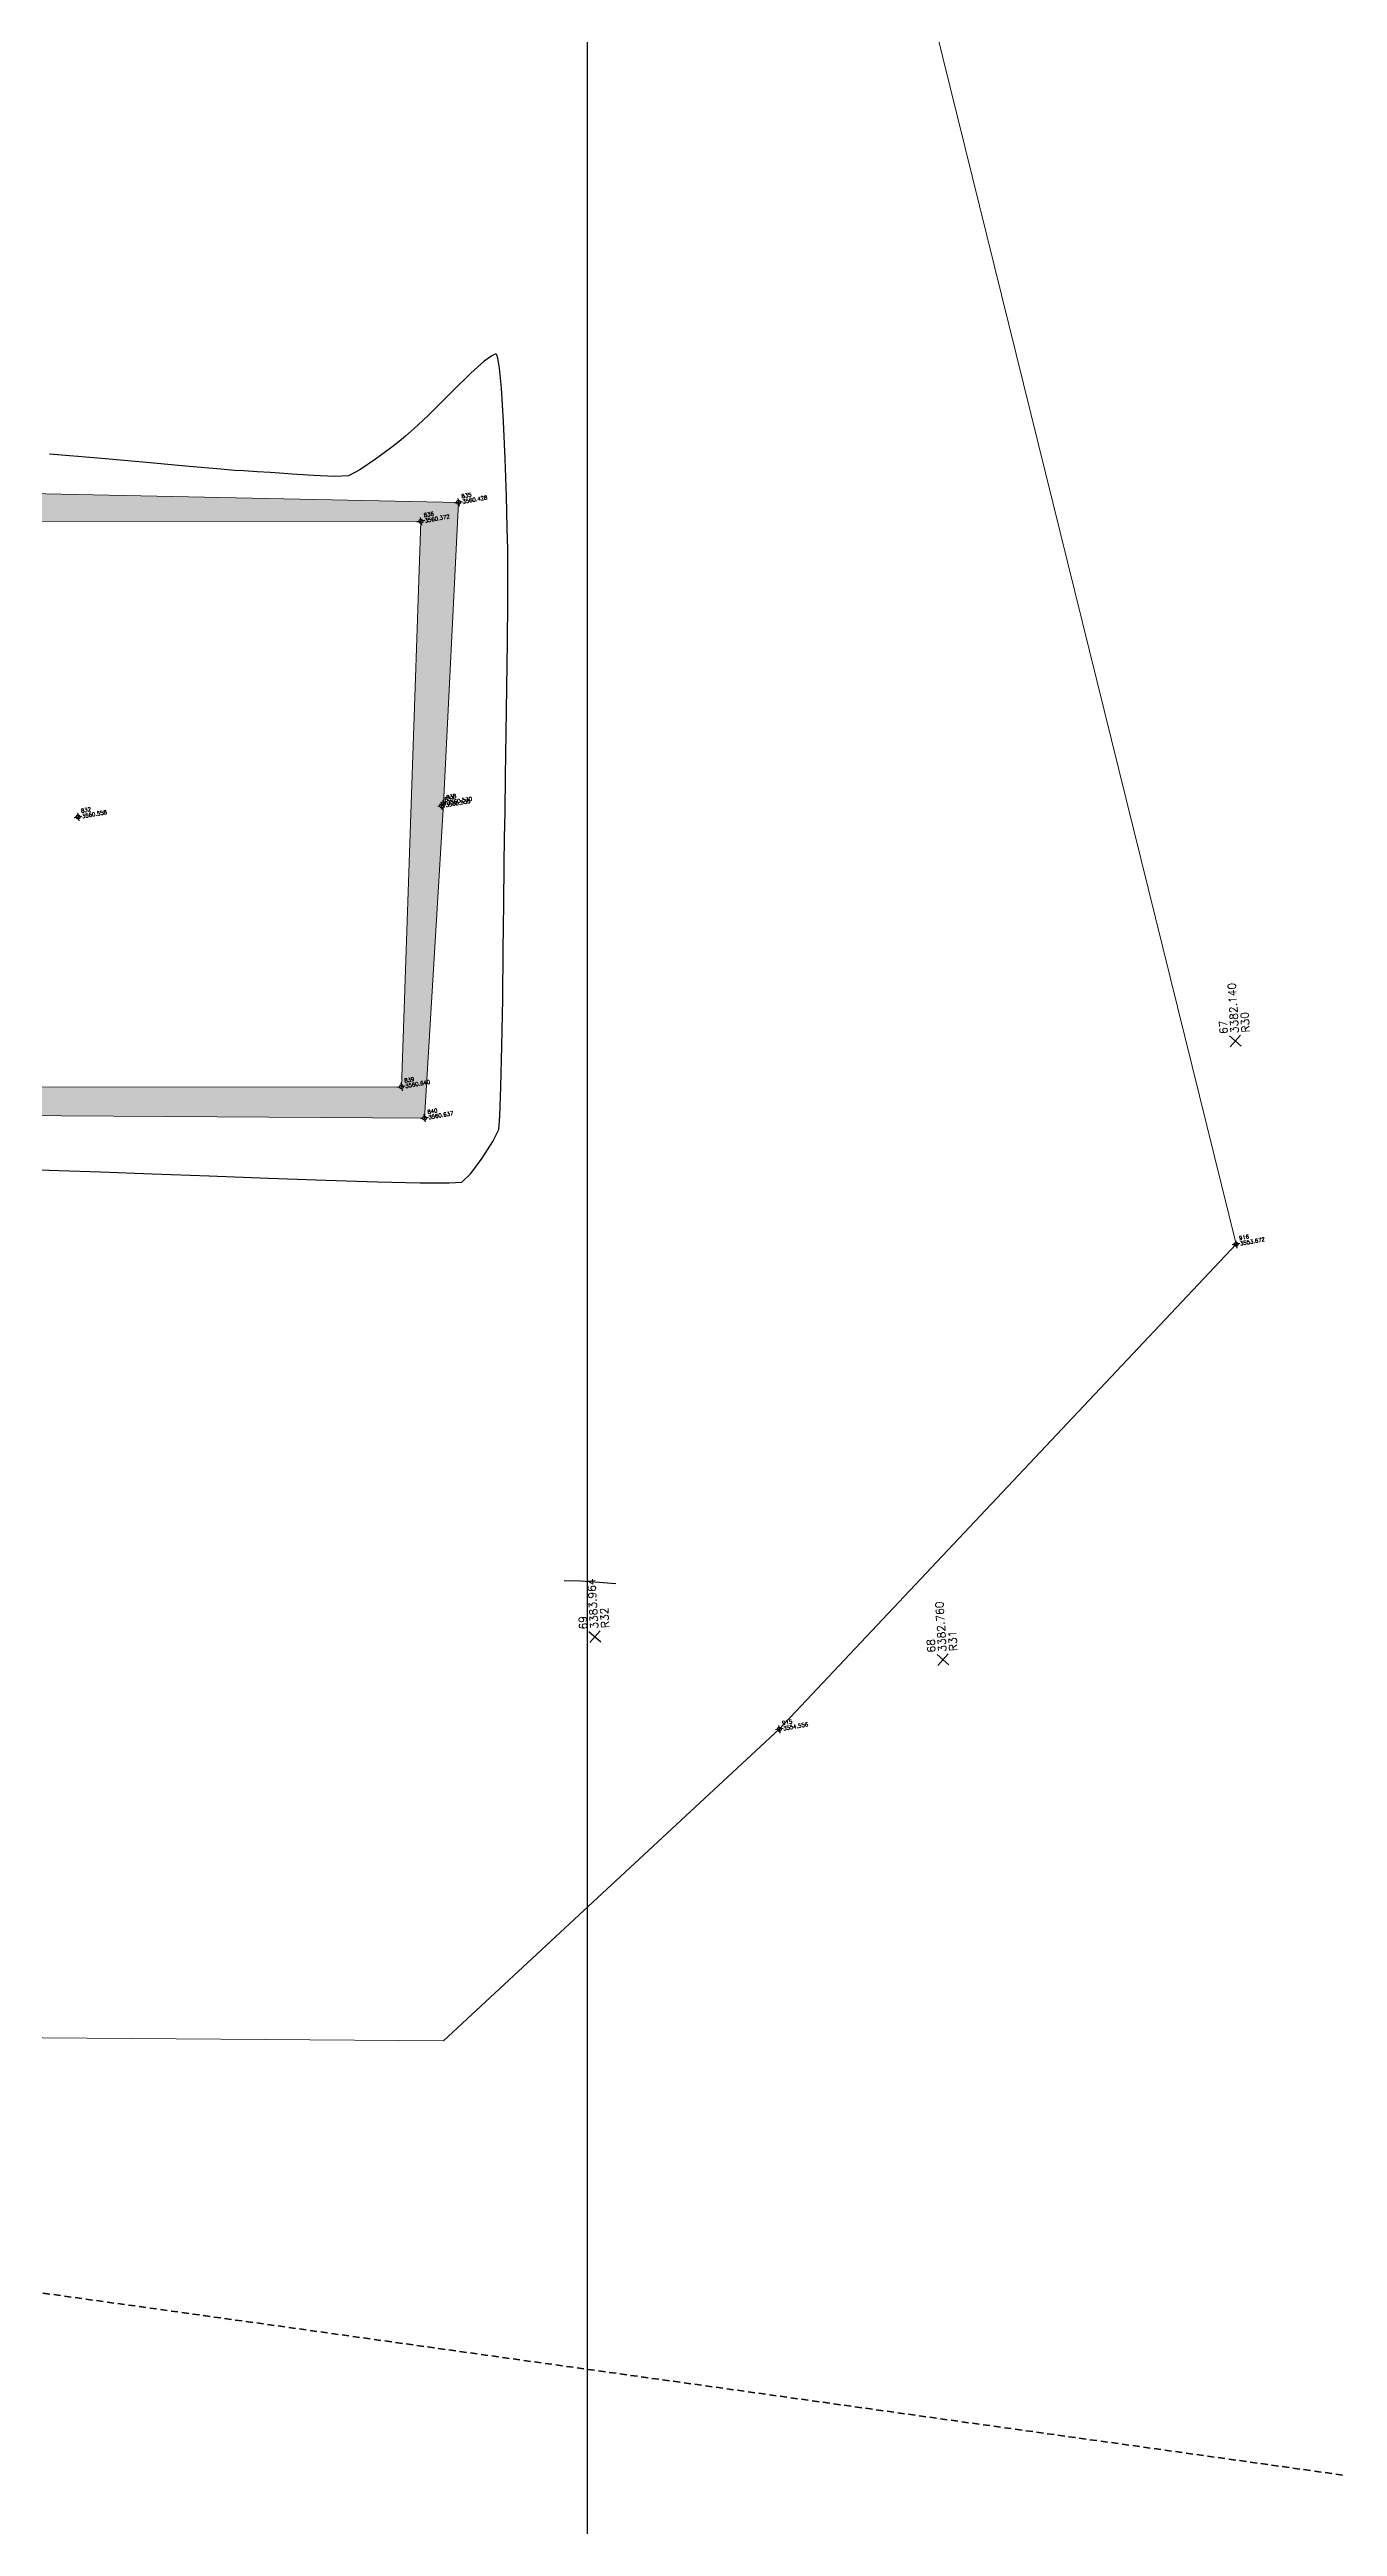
# Model space of a CAD drawing. Header units: millimetres. Extents: x 736950 to 738835, y 8500595 to 8502131.
# Drawn here: x 738286.3 to 738319.1, y 8501131.2 to 8501194.3 of the extents above; entities that cross this region are included whole.
import ezdxf

# ---------------------------------------------------------------- set-up
doc = ezdxf.new("R2010")
doc.units = ezdxf.units.MM
doc.linetypes.add('DASHED', pattern=[0.75, 0.5, -0.25])
for name, color, linetype, lineweight in [('CONT-MJR', 80, 'Continuous', 30), ('COTAS', 40, 'Continuous', 5), ('otros', 4, 'Continuous', 5), ('PERIMETRO', 7, 'Continuous', 35), ('pista', 251, 'Continuous', 5)]:
    doc.layers.add(name, color=color, linetype=linetype, lineweight=lineweight)
doc.layers.add('Cuadricula Coordenadas', color=5, linetype='Continuous')
doc.styles.add('5mm', font='arial.ttf', dxfattribs={"height": 3})
doc.styles.add('COTAS', font='arial.ttf')
doc.styles.get("Standard").update_dxf_attribs({"font": 'simplex.shx'})
doc.dimstyles.new('Copy of GenDist', dxfattribs={"dimtxt": 0.5, "dimasz": 2, "dimexe": 0.18, "dimexo": 0.0625, "dimgap": 1, "dimtad": 2, "dimzin": 1, "dimdsep": 46, "dimtxsty": 'COTAS', "dimcen": 0.09, "dimse1": 1, "dimse2": 1, "dimsd1": 1, "dimsd2": 1, "dimadec": 0, "dimazin": 0, "dimtfac": 1, "dimtofl": 0, "dimtmove": 0, "dimatfit": 3, "dimfxl": 1, "dimtolj": 1, "dimtzin": 0, "dimarcsym": 0})

# ---------------------------------------------------------------- blocks, each defined once
blk = doc.blocks.new('*D161')
at = {"layer": 'Defpoints', "color": 0, "transparency": 16777216}
for p in [(738236.8284346195, 8501144.032219619), (738320.9100213477, 8501132.917446159), (738320.8206677337, 8501132.278902221)]:
    blk.add_point(p, dxfattribs=at)
at = {"layer": 'COTAS', "color": 0, "transparency": 16777216, "insert": (738279.0878663335, 8501140.037278846), "char_height": 0.5, "attachment_point": 5, "rotation": 352.0341330922646, "style": 'COTAS'}
blk.add_mtext('\\A1;84.81', dxfattribs=at)

msp = doc.modelspace()

# ---------------------------------------------------------------- hatches: boundary and pattern name
at = {"layer": 'pista'}
h = msp.add_hatch(dxfattribs=at)
h.set_pattern_fill('AR-CONC', color=256, scale=0.1, angle=9.94991650582834, style=0)
h.set_pattern_definition([(59.94991650582833, (1479841.21072825, -18.49207214638591), (0.7173147616177996, 0.06212513786334364), [0.07500000000000001, -0.8250000000000001]), (4.949916505828331, (1479841.21072825, -18.49207214638591), (-0.2666336227691331, 0.7169040729334506), [0.06, -0.66]), (110.4013165058283, (1479841.270504478, -18.48689504899085), (0.4506817424667108, 0.7790288530571421), [0.06374018999999999, -0.7011421119999998]), (56.13411650582835, (1479841.176170796, -18.29508031532168), (1.07978843215245, 0.02137619624183779), [0.1124999999999999, -1.237499999999998]), (106.5855165058283, (1479841.266153166, -18.29329902119935), (0.752289432321798, 1.120964142855684), [0.09561028799999993, -1.051712999999999]), (1.134116505828333, (1479841.176170796, -18.29508031532168), (0.7522885572049924, 1.12096473051034), [0.09000000000000001, -0.9900000000000001]), (30.94991650582834, (1479841.283306076, -18.32704954408109), (0.6574964912282043, -0.293425227292985), [0.07500000000000001, -0.8250000000000001]), (335.9499165058284, (1479841.283306076, -18.32704954408109), (0.1143589702920628, 0.7562849757157031), [0.06, -0.66]), (81.40131650582836, (1479841.338097435, -18.35150168277323), (0.7718558160208798, 0.4628591428967336), [0.06374019000000002, -0.701142112]), (47.44991650582834, (1479841.21072825, -18.49207214638591), (-0.04554285905854174, 0.3299879209740469), [0, -0.652, 0, -0.67, 0, -0.6625000000000001]), (17.44991650582834, (1479841.21072825, -18.49207214638591), (0.1909634295804004, 0.4339344980096552), [0, -0.3819999999999997, 0, -0.6369999999999993, 0, -0.2524999999999997]), (337.4499165058283, (1479840.991082356, -18.53060370869935), (0.5296904964497462, 0.07002209344786473), [0, -0.25, 0, -0.7799999999999999, 0, -1.035]), (327.4499165058284, (1479840.892586439, -18.5478824339807), (0.557117696670718, 0.1993664657265957), [0, -0.325, 0, -0.518, 0, -0.735])])
h.paths.add_polyline_path([(738284.6109174069, 8501183.004179971, -0.9073771424439933), (738284.5116798828, 8501182.996562041, -0.03778766445812268), (738284.5109405869, 8501183.004072499), (738283.9333681524, 8501182.991028674, -0.9271765226165122), (738283.8341329398, 8501182.981260404, -0.4520928505703445), (738283.8810775533, 8501183.039846687), (738283.8679425054, 8501183.324673828, -0.3773223890139547), (738283.8163912022, 8501183.365981381, -0.04908626364817738), (738283.8156518487, 8501183.37574709), (738278.1869456196, 8501183.502576469, -0.3520052857541533), (738278.1456318415, 8501183.45549268), (738278.199094187, 8501183.150735116), (738277.4170427516, 8501183.14276122, -0.9214353480249982), (738277.3177973921, 8501183.133612076, -0.04261868429522234), (738277.3170456205, 8501183.142087081), (738265.2672022469, 8501183.102476913, -0.4419614307767507), (738265.2126830742, 8501183.052517228), (738264.5283384793, 8501175.512392357, -0.3387931184679318), (738264.573066995, 8501175.471236393, -0.486849289423172), (738264.5204300327, 8501175.412712015), (738263.9663195601, 8501167.256389134, -0.3451262395650665), (738264.0121785146, 8501167.215143483, -0.04425578873648772), (738264.0129302924, 8501167.206341675), (738283.8916427856, 8501167.141757363, -0.915239575133387), (738283.9908904801, 8501167.150234282, -0.04496924407020542), (738283.9916415926, 8501167.141290067), (738295.7992891411, 8501167.069297355, -0.4300424214539171), (738295.8522782363, 8501167.11890302), (738296.3239514121, 8501174.992234437, -0.6409474183817956), (738296.236077379, 8501175.015344504, -0.4321254672563369), (738296.2796926561, 8501175.073665585, -0.4697793551392366), (738296.3317547692, 8501175.13035607), (738296.7141564585, 8501182.706887847, -0.3500025761121859), (738296.6674288851, 8501182.74818492, -0.04856033147103091), (738296.6666872777, 8501182.757845715)])
h.paths.add_polyline_path([(738284.2121058892, 8501182.285098463, -0.04350558478775747), (738284.2128579292, 8501182.276446406), (738295.7057329573, 8501182.273528745, -0.9166164813304881), (738295.804980914, 8501182.282155417, -0.4765612545738888), (738295.7540117699, 8501182.223545687), (738295.2612373917, 8501167.917061849, -0.3544984908520335), (738295.3087641643, 8501167.875730846, -1), (738295.2102682475, 8501167.858452119, -0.04316440457768513), (738295.2095162367, 8501167.867036069), (738284.1152893563, 8501167.854740407, -0.9172433347064233), (738284.0160414288, 8501167.846045628, -0.04539249501870081), (738284.0152909028, 8501167.855074318), (738264.6757459088, 8501168.005667042, -0.9131570402632543), (738264.5764994661, 8501167.997417007, -0.4865015188276046), (738264.6290803201, 8501168.055945164), (738265.1166263304, 8501175.353828063, -0.3454409408108431), (738265.0707112678, 8501175.395077493, -0.5113582602255807), (738265.1272489687, 8501175.4531826), (738266.1254460074, 8501182.226612043, -0.3233129798814942), (738266.0834877916, 8501182.267438421, -1), (738266.1819837082, 8501182.284717148, -0.04281453786618431), (738266.1827355929, 8501182.276203044), (738278.1835035697, 8501182.306267085, -0.917886571851021), (738278.2827513712, 8501182.315031707, -0.04470652183772439), (738278.2835027758, 8501182.30613993), (738284.1128585679, 8501182.276711512, -0.9144132667023064)], flags=16)
h.paths.add_polyline_path([(738287.0671782555, 8501174.749070477, -1), (738286.9686823388, 8501174.73179175, -1)], flags=0)

# ---------------------------------------------------------------- linework, layer by layer
at = {"linetype": 'Continuous'}
for p, q in [((738316.3670665462, 8501169.1638884), (738316.6671602901, 8501168.89951097)), ((738316.6493021315, 8501169.181746557), (738316.3849247046, 8501168.881652815)), ((738300.0416359572, 8501153.99069292), (738300.3417297007, 8501153.72631549)), ((738300.3238715425, 8501154.008551076), (738300.0594941155, 8501153.708457334)), ((738308.9154021696, 8501153.403879324), (738309.2154959153, 8501153.139501896)), ((738309.1976377566, 8501153.421737483), (738308.9332603279, 8501153.121643739))]:
    msp.add_line(p, q, dxfattribs=at)
at = {"linetype": 'Continuous', "extrusion": (-0.172787269436437, 0.9849591664230046, 0)}
for points, elevation in [([(-2196087.344162655, 0), (-2196087.144162655, 0)], 8245749.298062788), ([(-2196088.374162654, 0), (-2196088.174162654, 0)], 8245749.608062788), ([(-2196077.436162655, 0), (-2196077.236162656, 0)], 8245743.388062787), ([(-2196086.613162655, 0), (-2196086.413162654, 0)], 8245742.066062787), ([(-2196086.666162655, 0), (-2196086.466162654, 0)], 8245742.114062787), ([(-2196084.366162655, 0), (-2196084.166162654, 0)], 8245735.194062788), ([(-2196084.809162655, 0), (-2196084.609162654, 0)], 8245734.306062788), ([(-2196104.631162654, 0), (-2196104.431162655, 0)], 8245727.566062789), ([(-2196091.027162655, 0), (-2196090.827162654, 0)], 8245717.408062789)]:
    msp.add_lwpolyline(points, dxfattribs=dict(at, elevation=elevation))
at = {"linetype": 'Continuous', "extrusion": (0.9849591664230046, 0.172787269436437, 0)}
for points, elevation in [([(8245749.398062784, 0), (8245749.198062786, 0)], 2196087.244162655), ([(8245749.708062787, 0), (8245749.508062787, 0)], 2196088.274162654), ([(8245743.488062787, 0), (8245743.288062788, 0)], 2196077.336162655), ([(8245742.166062788, 0), (8245741.966062789, 0)], 2196086.513162654), ([(8245742.214062789, 0), (8245742.014062789, 0)], 2196086.566162654), ([(8245735.294062789, 0), (8245735.094062789, 0)], 2196084.266162655), ([(8245734.406062787, 0), (8245734.206062789, 0)], 2196084.709162654), ([(8245727.666062787, 0), (8245727.466062787, 0)], 2196104.531162655), ([(8245717.508062787, 0), (8245717.308062788, 0)], 2196090.927162654)]:
    msp.add_lwpolyline(points, dxfattribs=dict(at, elevation=elevation))
at = {"elevation": 3556}
for points in [[(738299.4068736671, 8501155.29153618), (738299.8266141139, 8501155.282347644)], [(738299.8266141139, 8501155.282347644), (738300.1945019807, 8501155.257371193)]]:
    msp.add_lwpolyline(points, dxfattribs=at)
at = {"extrusion": (-0.09101738617818364, -0.995849303566203, 0), "elevation": -8533067.696479691}
msp.add_lwpolyline([(-38517.19650325982, 3556.000000000013), (-38516.66575411777, 3556.000000000013)], dxfattribs=at)
at = {"linetype": 'Continuous'}
for centre in [(738295.7557329556, 8501182.273516053), (738296.7166768435, 8501182.756824283), (738287.0179302972, 8501174.740431113), (738296.2853253373, 8501175.023983868), (738296.3292343842, 8501175.080419634), (738295.2595162059, 8501167.867091483), (738295.8492882119, 8501167.068992503), (738316.5377350048, 8501163.855356976), (738304.8935235878, 8501151.49954375)]:
    msp.add_circle(centre, 0.05, dxfattribs=at)
at = {"layer": 'CONT-MJR', "elevation": 3560}
for points in [[(738297.3703179788, 8501186.350911442), (738297.0331322696, 8501186.051534003)], [(738297.5631275767, 8501186.492500696), (738297.3703179788, 8501186.350911442)], [(738297.6486368498, 8501186.530432625), (738297.5631275767, 8501186.492500696)], [(738297.6755981318, 8501186.529067546), (738297.6486368498, 8501186.530432625)], [(738297.6905607975, 8501186.513360947), (738297.6755981318, 8501186.529067546)], [(738297.8079968999, 8501185.666619249), (738297.7596280196, 8501186.179908456)], [(738297.8598701366, 8501184.82075701), (738297.8079968999, 8501185.666619249)], [(738295.8038223711, 8501184.844039312), (738295.5844302512, 8501184.642828554)], [(738295.9579876985, 8501184.9850171), (738295.8038223711, 8501184.844039312)], [(738296.1709943734, 8501185.198731085), (738295.9579876985, 8501184.9850171)], [(738295.2051179054, 8501184.308011862), (738294.9792316277, 8501184.135449927)], [(738295.5844302512, 8501184.642828554), (738295.3635994067, 8501184.44346076)], [(738291.5791102939, 8501183.536123635), (738291.2416969952, 8501183.556528121)], [(738294.9792316277, 8501184.135449927), (738294.601169266, 8501183.858043654)], [(738297.9350729842, 8501182.918258108), (738297.9022215864, 8501183.863403179)], [(738292.153479149, 8501183.503943892), (738291.9165843345, 8501183.516678624)], [(738292.4790194412, 8501183.479118139), (738292.153479149, 8501183.503943892)], [(738293.0152019067, 8501183.439609675), (738292.4790194412, 8501183.479118139)], [(738297.9723625592, 8501181.559395652), (738297.9584460636, 8501182.10902215)], [(738297.9758606702, 8501181.04361305), (738297.9723625592, 8501181.559395652)], [(738297.961408331, 8501179.19072254), (738297.9715604967, 8501180.22230183)], [(738297.9313331896, 8501176.877801947), (738297.9473504646, 8501178.044135729)], [(738297.9012055799, 8501174.866935678), (738297.9153027973, 8501175.786981748)], [(738297.8909878293, 8501174.212924287), (738297.9012055799, 8501174.866935678)], [(738297.7985340776, 8501167.865185784), (738297.8215145798, 8501168.90051256)], [(738297.0287908387, 8501165.658118498), (738297.3224418542, 8501166.050464282)], [(738285.7908538954, 8501165.761028714), (738286.5227342801, 8501165.73826847)], [(738287.5928144612, 8501165.699658422), (738288.904994823, 8501165.65034747)], [(738290.3631757469, 8501165.595484525), (738291.8712576162, 8501165.540218491)], [(738291.8712576162, 8501165.540218491), (738293.3331408133, 8501165.489698276)], [(738294.652725721, 8501165.449072786), (738295.7339127217, 8501165.423490927)], [(738295.7339127217, 8501165.423490927), (738296.4806021983, 8501165.418101605)], [(738296.7966945338, 8501165.438053727), (738297.0287908387, 8501165.658118498)]]:
    msp.add_lwpolyline(points, dxfattribs=at)
at = {"layer": 'CONT-MJR', "extrusion": (0.9476112920786834, 0.3194257959604515, 0), "elevation": 3415117.497129603}
msp.add_lwpolyline([(7819988.918579341, 3560.000000000006), (7819989.008664702, 3560.000000000006)], dxfattribs=at)
at = {"layer": 'CONT-MJR', "extrusion": (0.98706686372175, 0.160309096880084, 0), "elevation": 2091566.732999401}
msp.add_lwpolyline([(8272883.333442377, 3560.000000000006), (8272883.584779533, 3560.000000000006)], dxfattribs=at)
at = {"layer": 'CONT-MJR', "extrusion": (0.7107932563084725, -0.7034009857729787, 0), "elevation": -5454966.109524933}
msp.add_lwpolyline([(6561903.930805334, 3560), (6561903.364357315, 3560)], dxfattribs=at)
at = {"layer": 'CONT-MJR', "extrusion": (0.696567679019706, -0.717491093007502, 0), "elevation": -5585251.421179183}
msp.add_lwpolyline([(6451372.982098009, 3560), (6451372.335821272, 3560)], dxfattribs=at)
at = {"layer": 'CONT-MJR', "extrusion": (0.9990229321020093, 0.04419480890675151, 0), "elevation": 1113284.731366436}
msp.add_lwpolyline([(8460248.6948504, 3560.000000000013), (8460249.653140545, 3560.000000000013)], dxfattribs=at)
at = {"layer": 'CONT-MJR', "extrusion": (0.649705702748138, -0.7601858324229335, 0), "elevation": -5982805.264690071}
msp.add_lwpolyline([(6084509.688582026, 3560.000000000003), (6084509.480104712, 3560.000000000003)], dxfattribs=at)
at = {"layer": 'CONT-MJR', "extrusion": (-0.08850765667207686, -0.9960754964913141, 0), "elevation": -8533165.052268246}
msp.add_lwpolyline([(-17029.75738568942, 3560.00000000001), (-17030.99175503734, 3560.00000000001)], dxfattribs=at)
at = {"layer": 'CONT-MJR', "extrusion": (0.08842089526788607, 0.9960832019866742, 0), "elevation": 8533166.503239369}
msp.add_lwpolyline([(16285.25001537439, 3560.000000000013), (16286.49386392685, 3560.000000000013)], dxfattribs=at)
at = {"layer": 'CONT-MJR', "extrusion": (-0.0882366614799138, -0.9960995389873841, 0), "elevation": -8533169.369350206}
msp.add_lwpolyline([(-14705.88322024699, 3560.000000000002), (-14706.98330321664, 3560.000000000002)], dxfattribs=at)
at = {"layer": 'CONT-MJR', "extrusion": (0.0877971394538859, 0.9961383750783397, 0), "elevation": 8533175.027440347}
msp.add_lwpolyline([(10939.95038407296, 3560), (10940.75345677475, 3560)], dxfattribs=at)
at = {"layer": 'CONT-MJR', "extrusion": (-0.08588469053414081, -0.9963050837629281, 0), "elevation": -8533180.305413479}
msp.add_lwpolyline([(5441.561295129242, 3560.000000000004), (5441.208476657281, 3560.000000000004)], dxfattribs=at)
at = {"layer": 'CONT-MJR', "extrusion": (-0.0658152693921871, -0.9978318246652759, 0), "elevation": -8531342.33698707}
msp.add_lwpolyline([(177182.8109115757, 3560), (177182.5736846365, 3560)], dxfattribs=at)
at = {"layer": 'CONT-MJR', "extrusion": (-0.0575238728242936, -0.9983441310767018, 0), "elevation": -8529576.081398912}
msp.add_lwpolyline([(248048.4024739384, 3560.00000000001), (248048.064440158, 3560.00000000001)], dxfattribs=at)
at = {"layer": 'CONT-MJR', "extrusion": (0.4635937105055947, -0.8860478946307898, 0), "elevation": -7190187.271218176}
msp.add_lwpolyline([(4595259.266638017, 3560.000000000004), (4595258.940890763, 3560.000000000004)], dxfattribs=at)
at = {"layer": 'CONT-MJR', "extrusion": (0.5607764296169027, -0.8279672674605676, 0), "elevation": -6624683.758675153}
msp.add_lwpolyline([(5378547.294941572, 3560), (5378546.813067262, 3560)], dxfattribs=at)
at = {"layer": 'CONT-MJR', "extrusion": (-0.04419674734218346, -0.9990228463475554, 0), "elevation": -8525506.627018949}
msp.add_lwpolyline([(361847.4787716095, 3560.000000000013), (361846.9328955453, 3560.000000000013)], dxfattribs=at)
at = {"layer": 'CONT-MJR', "extrusion": (0.06028824056126987, -0.9981810096620887, 0), "elevation": -8441209.425207218}
msp.add_lwpolyline([(1249472.356163744, 3560.000000000013), (1249472.002499556, 3560.000000000013)], dxfattribs=at)
at = {"layer": 'CONT-MJR', "extrusion": (0.9995831498990458, 0.02887085793497893, 0), "elevation": 983426.619816515}
msp.add_lwpolyline([(8476323.094929794, 3560), (8476323.904503224, 3560)], dxfattribs=at)
at = {"layer": 'CONT-MJR', "extrusion": (0.9999862937856714, -0.005235670042822189, 0), "elevation": 693778.4776717228}
msp.add_lwpolyline([(8504929.187876033, 3560.000000000006), (8504930.009198513, 3560.000000000006)], dxfattribs=at)
at = {"layer": 'CONT-MJR', "extrusion": (0.9999248470592317, -0.01225969957104342, 0), "elevation": 634020.5732675039}
msp.add_lwpolyline([(8509590.466634152, 3560.00000000001), (8509591.613307144, 3560.00000000001)], dxfattribs=at)
at = {"layer": 'CONT-MJR', "extrusion": (0.9998920353395043, -0.01469413708332432, 0), "elevation": 613300.7628356805}
msp.add_lwpolyline([(8511106.611199891, 3560), (8511107.702137867, 3560)], dxfattribs=at)
at = {"layer": 'CONT-MJR', "extrusion": (0.9999188104401702, -0.01274254793655408, 0), "elevation": 629911.3289818523}
msp.add_lwpolyline([(8509891.119205374, 3560.000000000013), (8509891.802599283, 3560.000000000013)], dxfattribs=at)
at = {"layer": 'CONT-MJR', "extrusion": (0.9999380865628925, -0.01112758019253968, 0), "elevation": 643654.6815389867}
msp.add_lwpolyline([(8508861.669458145, 3560.000000000013), (8508862.661604254, 3560.000000000013)], dxfattribs=at)
at = {"layer": 'CONT-MJR', "extrusion": (0.9999334491301267, -0.01153678077839085, 0), "elevation": 640172.5729494803}
msp.add_lwpolyline([(8509123.176028233, 3560.000000000004), (8509124.357763521, 3560.000000000004)], dxfattribs=at)
at = {"layer": 'CONT-MJR', "extrusion": (0.9999133043947709, -0.0131675242293392, 0), "elevation": 626294.4706205917}
msp.add_lwpolyline([(8510154.644414328, 3560), (8510155.89657719, 3560)], dxfattribs=at)
at = {"layer": 'CONT-MJR', "extrusion": (0.9998673147764883, -0.01628965443633462, 0), "elevation": 599718.7566088502}
msp.add_lwpolyline([(8512067.537400462, 3560.000000000013), (8512068.74083783, 3560.000000000013)], dxfattribs=at)
at = {"layer": 'CONT-MJR', "extrusion": (0.9993677440254843, -0.03555435558991758, 0), "elevation": 435577.4601315871}
msp.add_lwpolyline([(8522041.904798074, 3560.00000000001), (8522042.653473007, 3560.00000000001)], dxfattribs=at)
at = {"layer": 'CONT-MJR', "extrusion": (0.8945537775514331, -0.4469603327684252, 0), "elevation": -3139237.297185866}
msp.add_lwpolyline([(7934740.316341177, 3560.00000000001), (7934740.656421608, 3560.00000000001)], dxfattribs=at)
at = {"layer": 'CONT-MJR', "extrusion": (0.99604001070715, -0.08890611379708872, 0), "elevation": -20431.61046696315}
msp.add_lwpolyline([(8533141.428688884, 3560.000000000004), (8533141.771950275, 3560.000000000004)], dxfattribs=at)
at = {"layer": 'CONT-MJR', "extrusion": (0.8441819612370418, -0.5360567286416449, 0), "elevation": -3933849.981016278}
msp.add_lwpolyline([(7572300.276715767, 3560.000000000004), (7572300.77470983, 3560.000000000004)], dxfattribs=at)
at = {"layer": 'CONT-MJR', "extrusion": (-0.03605798925567832, -0.9993496992598924, 0), "elevation": -8522258.551401455}
msp.add_lwpolyline([(431271.4716109089, 3560), (431272.5423874171, 3560)], dxfattribs=at)
at = {"layer": 'CONT-MJR', "extrusion": (-0.03759763506039626, -0.9992929589654204, 0), "elevation": -8522912.894210054}
msp.add_lwpolyline([(418143.1807338768, 3560.000000000003), (418144.6399465237, 3560.000000000003)], dxfattribs=at)
at = {"layer": 'CONT-MJR', "extrusion": (-0.03077198864841005, -0.9995264302231444, 0), "elevation": -8519858.348720917}
msp.add_lwpolyline([(476345.931784534, 3560.000000000012), (476347.2519946531, 3560.000000000012)], dxfattribs=at)
at = {"layer": 'CONT-MJR', "extrusion": (0.06299580853902073, -0.9980137915412367, 0), "elevation": -8437770.747701779}
msp.add_lwpolyline([(1272367.858924624, 3560.000000000003), (1272368.175646035, 3560.000000000003)], dxfattribs=at)
at = {"layer": 'Cuadricula Coordenadas', "color": 8}
msp.add_line((738300, 8500595.507225098), (738300, 8502130.641312934), dxfattribs=at)
at = {"layer": 'otros'}
for p, q in [((738316.5377350048, 8501163.855356976), (738304.3992496802, 8501212.978839364)), ((738304.8935235878, 8501151.49954375), (738316.5377350048, 8501163.855356976)), ((738296.334395546, 8501143.558532821), (738304.8935235878, 8501151.49954375)), ((738254.2251855835, 8501143.894586124), (738296.334395546, 8501143.558532821))]:
    msp.add_line(p, q, dxfattribs=at)
at = {"layer": 'PERIMETRO', "linetype": 'DASHED', "ltscale": 0.35}
msp.add_lwpolyline([(737683.200969866, 8501281.329551859), (737744.6024409891, 8501182.423775388), (737752.754863814, 8501178.840202238), (737760.1534312089, 8501181.935448542), (737818.0712830903, 8501217.512164854), (737892.6513328891, 8501224.540148428), (737966.6724460352, 8501242.248666123), (737994.6087461784, 8501268.421881564), (738169.7309229737, 8501324.89666196), (738221.1104446506, 8501260.626977284), (738220.501630505, 8501242.23256058), (738236.8284346196, 8501144.032219619), (738320.8206677334, 8501132.278902221)], dxfattribs=at)
at = {"layer": 'pista'}
msp.add_lwpolyline([(738277.3670453505, 8501183.14225144), (738265.217202517, 8501183.102312556), (738264.5238190367, 8501175.46259703), (738263.9629305563, 8501167.20650412), (738283.9416425218, 8501167.141594918), (738295.8492882119, 8501167.068992503), (738296.3292343842, 8501175.080419634), (738296.7166768435, 8501182.756824283), (738284.5609278411, 8501183.005201403)], dxfattribs=at)
msp.add_lwpolyline([(738278.2335034128, 8501182.306392344), (738284.1628579309, 8501182.2764591), (738295.7557329556, 8501182.273516053), (738295.2595162059, 8501167.867091483), (738284.0652893871, 8501167.854684992), (738264.6257474244, 8501168.00605637), (738265.1199592261, 8501175.403716857), (738266.1327357499, 8501182.276077785)], close=True, dxfattribs=at)

# ---------------------------------------------------------------- texts
at = {"color": 2, "char_height": 0.1, "attachment_point": 1, "rotation": 9.94991650582834, "style": '5mm'}
for s, insert, width in [('\\Ftxt.shx;\\W1.0000000000;\\T1.0000000000;\\o\\l835', (738296.782343179, 8501182.96124525), 0.4), ('\\Ftxt.shx;\\W1.0000000000;\\T1.0000000000;\\o\\l836', (738295.8213992912, 8501182.47793702), 0.4), ('\\Ftxt.shx;\\W1.0000000000;\\T1.0000000000;\\o\\l832', (738287.0835966327, 8501174.944852082), 0.4), ('\\Ftxt.shx;\\W1.0000000000;\\T1.0000000000;\\o\\l837', (738296.3509916728, 8501175.228404837), 0.4), ('\\Ftxt.shx;\\W1.0000000000;\\T1.0000000000;\\o\\l838', (738296.3949007198, 8501175.284840602), 0.4), ('\\Ftxt.shx;\\W1.0000000000;\\T1.0000000000;\\o\\l839', (738295.3251825414, 8501168.071512451), 0.4), ('\\Ftxt.shx;\\W1.0000000000;\\T1.0000000000;\\o\\l840', (738295.9149545474, 8501167.273413472), 0.3833333333333333), ('\\Ftxt.shx;\\W1.0000000000;\\T1.0000000000;\\o\\l916', (738316.6034013403, 8501164.059777943), 0.3666666666666667), ('\\Ftxt.shx;\\W1.0000000000;\\T1.0000000000;\\o\\l915', (738304.9591899234, 8501151.703964718), 0.3666666666666667)]:
    msp.add_mtext(s, dxfattribs=dict(at, insert=insert, width=width))
at = {"color": 1, "char_height": 0.1, "attachment_point": 1, "rotation": 9.94991650582834, "style": '5mm'}
for s, insert, width in [('\\Ftxt.shx;\\W1.0000000000;\\T1.0000000000;\\o\\l3560.428', (738296.8065333968, 8501182.823350966), 0.8166666666666667), ('\\Ftxt.shx;\\W1.0000000000;\\T1.0000000000;\\o\\l3560.372', (738295.845589509, 8501182.340042736), 0.8166666666666667), ('\\Ftxt.shx;\\W1.0000000000;\\T1.0000000000;\\o\\l3560.558', (738287.1077868505, 8501174.806957798), 0.8166666666666667), ('\\Ftxt.shx;\\W1.0000000000;\\T1.0000000000;\\o\\l3560.535', (738296.3751818907, 8501175.090510553), 0.8166666666666667), ('\\Ftxt.shx;\\W1.0000000000;\\T1.0000000000;\\o\\l3560.530', (738296.4190909376, 8501175.146946318), 0.8), ('\\Ftxt.shx;\\W1.0000000000;\\T1.0000000000;\\o\\l3560.640', (738295.3493727592, 8501167.933618167), 0.8), ('\\Ftxt.shx;\\W1.0000000000;\\T1.0000000000;\\o\\l3560.637', (738295.9391447653, 8501167.135519188), 0.8166666666666667), ('\\Ftxt.shx;\\W1.0000000000;\\T1.0000000000;\\o\\l3553.672', (738316.6275915582, 8501163.92188366), 0.8333333333333334), ('\\Ftxt.shx;\\W1.0000000000;\\T1.0000000000;\\o\\l3554.556', (738304.9833801411, 8501151.566070434), 0.8333333333333334)]:
    msp.add_mtext(s, dxfattribs=dict(at, insert=insert, width=width))
at = {"color": 1, "char_height": 0.2, "attachment_point": 4, "rotation": 93.62050333019783}
for s, insert in [('3382.140', (738316.5044838856, 8501169.231300525)), ('3383.964', (738300.1790532975, 8501154.058105044)), ('3382.760', (738309.0528195116, 8501153.47129145))]:
    msp.add_mtext(s, dxfattribs=dict(at, insert=insert))
at = {"color": 3, "char_height": 0.2, "attachment_point": 4, "rotation": 93.62050333019783}
for s, insert in [('R30', (738316.78392506, 8501169.24898187)), ('R32', (738300.4584944719, 8501154.07578639)), ('R31', (738309.3322606842, 8501153.488972796))]:
    msp.add_mtext(s, dxfattribs=dict(at, insert=insert))
at = {"color": 2, "char_height": 0.2, "attachment_point": 4, "rotation": 93.62050333019783}
for s, insert in [('67', (738316.225042709, 8501169.213619182)), ('69', (738299.8996121212, 8501154.040423699)), ('68', (738308.773378335, 8501153.453610107))]:
    msp.add_mtext(s, dxfattribs=dict(at, insert=insert))

# ---------------------------------------------------------------- dimensions: what is measured, and where the dimension line sits
at = {"layer": 'COTAS'}
dim = msp.add_aligned_dim(p1=(738236.8284346196, 8501144.032219619), p2=(738320.8206677336, 8501132.278902221), distance=0.6447654056264336, dimstyle='Copy of GenDist', dxfattribs=at)
dim.commit()
dim.dimension.update_dxf_attribs({"geometry": '*D161', "text_midpoint": (738279.0878663335, 8501140.037278846)})

doc.saveas('drawing.dxf')
